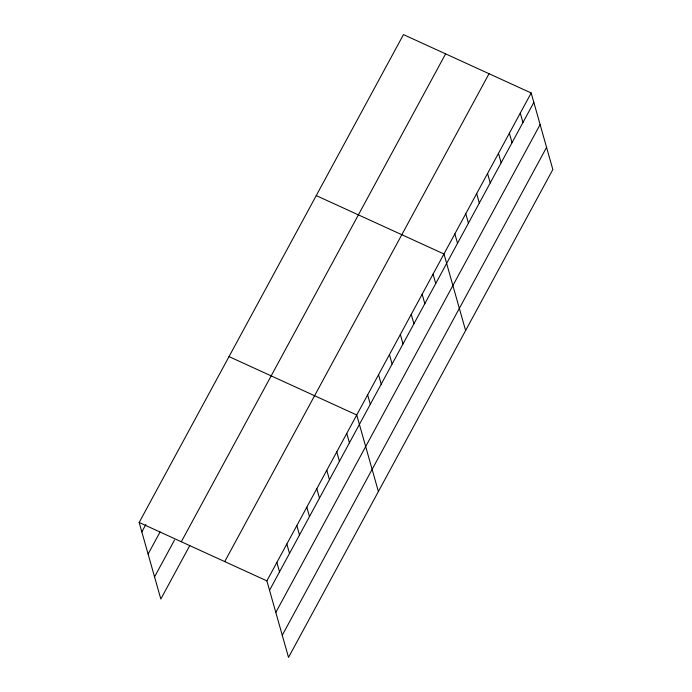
<?xml version="1.0" encoding="UTF-8"?>
<svg xmlns="http://www.w3.org/2000/svg" width="692" height="692" viewBox="0 0 692 692"><rect width="100%" height="100%" fill="white"/><g stroke="black" fill="none" stroke-linecap="round" stroke-linejoin="round"><path stroke-width="1.04" d="M189.781 545.573L160.821 599.021L139.161 522.477L403.471 34.6L531.179 92.979L552.839 169.523L288.529 657.4L266.878 580.865L531.179 92.979M141.834 531.914L145.83 524.545M148.097 554.058L160.086 531.94M154.558 576.877L174.522 540.011M181.313 541.75L445.613 53.864M224.727 561.593L489.036 73.715M269.543 590.293L533.843 102.416M275.814 612.437L540.115 124.56M282.267 635.256L546.568 147.37M316.244 195.602L443.961 253.981L465.612 330.517M229.026 356.605L356.735 414.984L378.394 491.519M139.161 522.477L266.878 580.865M520.272 113.107L522.944 122.536M509.373 133.227L512.037 142.664M498.474 153.356L501.138 162.784M487.566 173.484L490.239 182.913M476.667 193.604L479.331 203.041M465.759 213.733L468.432 223.161M454.86 233.853L457.533 243.29M433.054 274.11L435.726 283.538M422.155 294.23L424.819 303.667M411.247 314.358L413.92 323.787M400.348 334.478L403.021 343.915M389.449 354.607L392.113 364.035M378.541 374.735L381.214 384.164M367.642 394.855L370.307 404.292M346.753 433.417L349.425 442.845M336.77 451.841L339.435 461.279M326.78 470.275L329.453 479.703M316.798 488.708L319.47 498.136M306.815 507.141L309.48 516.569M296.833 525.565L299.498 535.002M286.843 543.998L289.515 553.436M276.861 562.432L279.533 571.86"/></g></svg>
